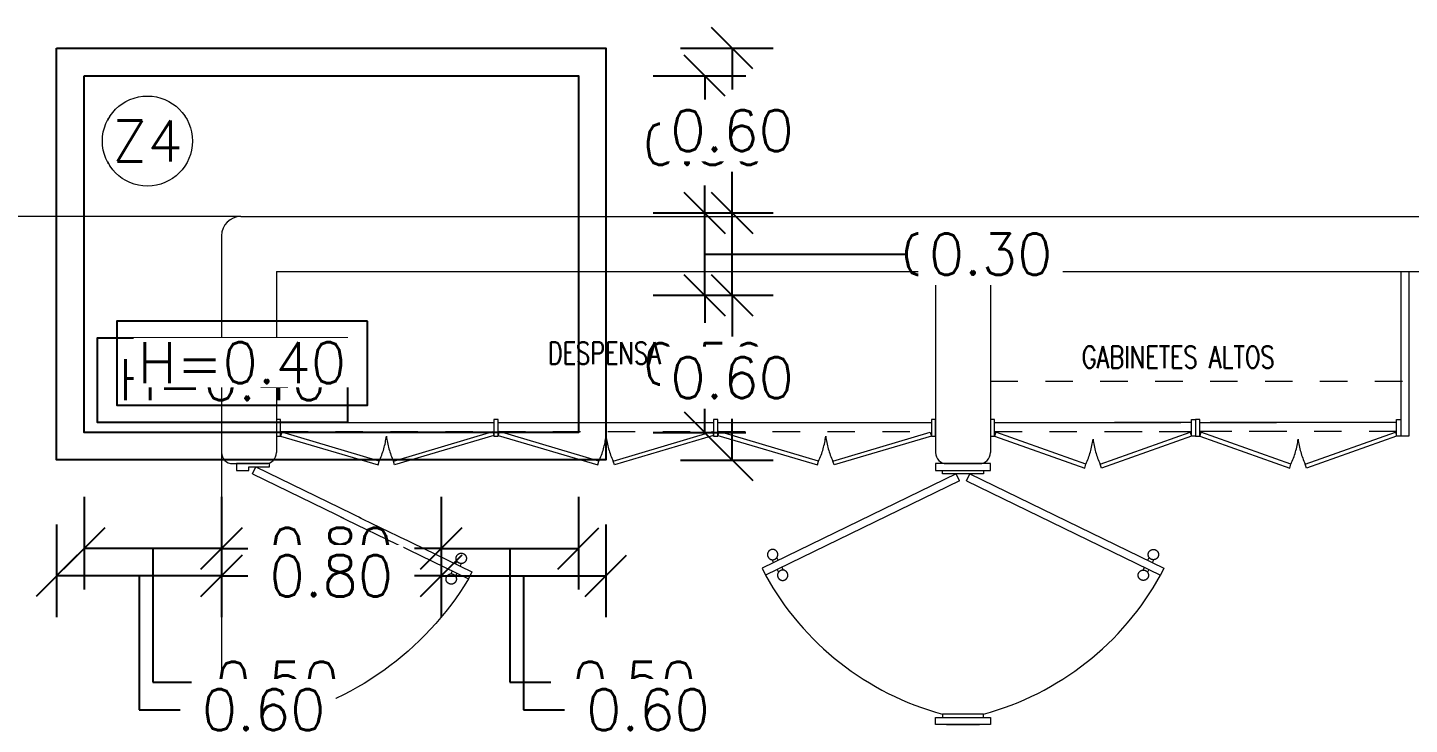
# Model space of a CAD drawing. Header units: metres. Extents: x -25 to 234, y -27 to 52.
# Drawn here: x 103.26 to 108.29, y 33.18 to 35.72 of the extents above; entities that cross this region are included whole.
import ezdxf

# ---------------------------------------------------------------- set-up
doc = ezdxf.new("R2010")
doc.units = ezdxf.units.M
doc.header["$LTSCALE"] = 0.1
doc.header["$MEASUREMENT"] = 0
doc.header["$PDMODE"] = 66
doc.linetypes.add('CONTINUA', pattern=[0])
doc.linetypes.add('DASHED', pattern=[0.75, 0.5, -0.25])
for name, color, linetype, lineweight in [('0-S-GRID-IDEN', 1, 'Continuous', 9), ('A-DOOR', 251, 'Continuous', 5), ('A-WALL', 7, 'Continuous', 5), ('baños', 251, 'Continuous', 0), ('MOB FIJOS', 251, 'Continuous', 0), ('piso', 253, 'Continuous', 0), ('PROYECCION', 9, 'DASHED', 0)]:
    doc.layers.add(name, color=color, linetype=linetype, lineweight=lineweight)
for name, color, linetype in [('001-DIMTEXTO', 4, 'Continuous'), ('DIMENSIONES', 7, 'Continuous'), ('DIMTEXTO', 4, 'Continuous'), ('TEXTOS', 4, 'Continuous'), ('ZAPATAS', 6, 'Continuous')]:
    doc.layers.add(name, color=color, linetype=linetype)
doc.styles.add('Arch-Dim', font='romans.shx', dxfattribs={"width": 0.75})
doc.styles.add('SMPLEX', font='simplex.shx')
doc.dimstyles.new('DIM-75', dxfattribs={"dimscale": 0.75, "dimtxt": 0.2, "dimasz": 0.2, "dimexe": 0.2, "dimexo": 0.2, "dimgap": 0.1, "dimtad": 0, "dimtih": 1, "dimtoh": 1, "dimzin": 0, "dimdsep": 46, "dimtxsty": 'SMPLEX', "dimblk1": 'OBLIQUE', "dimblk2": 'OBLIQUE', "dimsah": 1, "dimcen": 0.2, "dimclrd": 4, "dimclre": 4, "dimclrt": 4, "dimadec": 0, "dimazin": 0, "dimtfac": 1, "dimtmove": 1, "dimatfit": 3, "dimldrblk": 'OPEN30', "dimfxl": 0.25, "dimfxlon": 1, "dimtfill": 1, "dimtolj": 1, "dimtzin": 0, "dimarcsym": 0})

# ---------------------------------------------------------------- blocks, each defined once
blk = doc.blocks.new('_Oblique')
at = {"color": 0, "linetype": 'ByBlock', "lineweight": -2}
blk.add_line((-0.5, -0.5), (0.5, 0.5), dxfattribs=at)
blk = doc.blocks.new('*D872')
at = {"layer": 'Defpoints', "color": 0, "linetype": 'CONTINUA', "transparency": 16777216}
for p in [(103.9674, 34.7451), (104.7674, 34.7451), (104.7674, 33.8229)]:
    blk.add_point(p, dxfattribs=at)
at = {"layer": 'DIMENSIONES', "color": 4, "linetype": 'CONTINUA', "lineweight": -2, "transparency": 16777216}
for p, q in [((103.9674, 34.0104), (103.9674, 33.6729)), ((104.7674, 34.0104), (104.7674, 33.6729)), ((103.9674, 33.8229), (104.0638, 33.8229)), ((104.7674, 33.8229), (104.671, 33.8229))]:
    blk.add_line(p, q, dxfattribs=at)
at = {"layer": 'DIMENSIONES', "color": 4, "linetype": 'CONTINUA', "lineweight": -2, "transparency": 16777216, "xscale": 0.15, "yscale": 0.15, "zscale": 0.15, "rotation": 180}
blk.add_blockref('_Oblique', (103.9674, 33.8229), dxfattribs=at)
at = {"layer": 'DIMENSIONES', "color": 4, "linetype": 'CONTINUA', "lineweight": -2, "transparency": 16777216, "xscale": 0.15, "yscale": 0.15, "zscale": 0.15}
blk.add_blockref('_Oblique', (104.7674, 33.8229), dxfattribs=at)
at = {"layer": 'DIMENSIONES', "color": 4, "linetype": 'CONTINUA', "transparency": 16777216, "insert": (104.3674, 33.8229), "char_height": 0.15, "attachment_point": 5, "style": 'SMPLEX', "bg_fill": 3, "box_fill_scale": 1.25, "bg_fill_color": 256, "bg_fill_true_color": 13158600, "bg_fill_transparency": 0}
blk.add_mtext('\\A1;0.80', dxfattribs=at)
blk = doc.blocks.new('_Open30')
at = {"layer": 'DIMTEXTO', "color": 0, "lineweight": -2}
for p, q in [((-1, 0.268), (0, 0)), ((0, 0), (-1, -0.268)), ((0, 0), (-1, 0))]:
    blk.add_line(p, q, dxfattribs=at)
blk = doc.blocks.new('*D873')
at = {"layer": 'Defpoints', "color": 0, "linetype": 'CONTINUA', "transparency": 16777216}
for p in [(104.7674, 35.0451), (105.7273, 35.0451), (105.2688, 34.7451)]:
    blk.add_point(p, dxfattribs=at)
at = {"layer": 'DIMENSIONES', "color": 4, "linetype": 'CONTINUA', "lineweight": -2, "transparency": 16777216}
for p, q in [((105.5398, 35.0451), (105.8773, 35.0451)), ((105.7273, 34.7451), (105.7273, 35.0451)), ((105.7273, 34.8951), (106.2148, 34.8951)), ((106.2148, 34.8951), (106.3648, 34.8951)), ((105.5398, 34.7451), (105.8773, 34.7451))]:
    blk.add_line(p, q, dxfattribs=at)
at = {"layer": 'DIMENSIONES', "color": 4, "linetype": 'CONTINUA', "lineweight": -2, "transparency": 16777216, "xscale": 0.15, "yscale": 0.15, "zscale": 0.15}
for p, rotation in [((105.7273, 35.0451), 90), ((105.7273, 34.7451), 270)]:
    blk.add_blockref('_Oblique', p, dxfattribs=dict(at, rotation=rotation))
at = {"layer": 'DIMENSIONES', "color": 4, "linetype": 'CONTINUA', "transparency": 16777216, "insert": (106.6684, 34.8951), "char_height": 0.15, "attachment_point": 5, "style": 'SMPLEX', "bg_fill": 3, "box_fill_scale": 1.25, "bg_fill_color": 256, "bg_fill_true_color": 13158600, "bg_fill_transparency": 0}
blk.add_mtext('\\A1;0.30', dxfattribs=at)
blk = doc.blocks.new('*D877')
at = {"layer": 'Defpoints', "color": 0, "linetype": 'CONTINUA', "transparency": 16777216}
for p in [(103.4674, 33.8894), (105.2674, 33.8894), (105.2674, 32.9477)]:
    blk.add_point(p, dxfattribs=at)
at = {"layer": 'DIMENSIONES', "color": 4, "linetype": 'CONTINUA', "lineweight": -2, "transparency": 16777216}
for p, q in [((103.4674, 33.1352), (103.4674, 32.7977)), ((105.2674, 33.1352), (105.2674, 32.7977)), ((103.4674, 32.9477), (104.0781, 32.9477)), ((105.2674, 32.9477), (104.6567, 32.9477))]:
    blk.add_line(p, q, dxfattribs=at)
at = {"layer": 'DIMENSIONES', "color": 4, "linetype": 'CONTINUA', "lineweight": -2, "transparency": 16777216, "xscale": 0.15, "yscale": 0.15, "zscale": 0.15, "rotation": 180}
blk.add_blockref('_Oblique', (103.4674, 32.9477), dxfattribs=at)
at = {"layer": 'DIMENSIONES', "color": 4, "linetype": 'CONTINUA', "lineweight": -2, "transparency": 16777216, "xscale": 0.15, "yscale": 0.15, "zscale": 0.15}
blk.add_blockref('_Oblique', (105.2674, 32.9477), dxfattribs=at)
at = {"layer": 'DIMENSIONES', "color": 4, "linetype": 'CONTINUA', "transparency": 16777216, "insert": (104.3674, 32.9477), "char_height": 0.15, "attachment_point": 5, "style": 'SMPLEX', "bg_fill": 3, "box_fill_scale": 1.25, "bg_fill_color": 256, "bg_fill_true_color": 13158600, "bg_fill_transparency": 0}
blk.add_mtext('\\A1;1.80', dxfattribs=at)
blk = doc.blocks.new('*D911')
at = {"layer": 'Defpoints', "color": 0, "linetype": 'CONTINUA', "transparency": 16777216}
for p in [(102.9764, 35.5451), (103.4674, 35.5451), (103.4674, 34.2451)]:
    blk.add_point(p, dxfattribs=at)
at = {"layer": 'DIMENSIONES', "color": 4, "linetype": 'CONTINUA', "lineweight": -2, "transparency": 16777216}
for p, q in [((103.1639, 35.5451), (102.8264, 35.5451)), ((102.9764, 35.5451), (102.9764, 35.0451)), ((102.9764, 34.2451), (102.9764, 34.7451)), ((103.1639, 34.2451), (102.8264, 34.2451))]:
    blk.add_line(p, q, dxfattribs=at)
at = {"layer": 'DIMENSIONES', "color": 4, "linetype": 'CONTINUA', "lineweight": -2, "transparency": 16777216, "xscale": 0.15, "yscale": 0.15, "zscale": 0.15}
for p, rotation in [((102.9764, 35.5451), 90), ((102.9764, 34.2451), 270)]:
    blk.add_blockref('_Oblique', p, dxfattribs=dict(at, rotation=rotation))
at = {"layer": 'DIMENSIONES', "color": 4, "linetype": 'CONTINUA', "transparency": 16777216, "insert": (102.9764, 34.8951), "char_height": 0.15, "attachment_point": 5, "style": 'SMPLEX', "bg_fill": 3, "box_fill_scale": 1.25, "bg_fill_color": 256, "bg_fill_true_color": 13158600, "bg_fill_transparency": 0}
blk.add_mtext('\\A1;1.30', dxfattribs=at)
blk = doc.blocks.new('*D878')
at = {"layer": 'Defpoints', "color": 0, "linetype": 'CONTINUA', "transparency": 16777216}
for p in [(105.2688, 34.7451), (105.2688, 34.2451), (105.7273, 34.2451)]:
    blk.add_point(p, dxfattribs=at)
at = {"layer": 'DIMENSIONES', "color": 4, "linetype": 'CONTINUA', "lineweight": -2, "transparency": 16777216}
for p, q in [((105.5398, 34.7451), (105.8773, 34.7451)), ((105.7273, 34.7451), (105.7273, 34.6451)), ((105.7273, 34.2451), (105.7273, 34.3451)), ((105.5398, 34.2451), (105.8773, 34.2451))]:
    blk.add_line(p, q, dxfattribs=at)
at = {"layer": 'DIMENSIONES', "color": 4, "linetype": 'CONTINUA', "lineweight": -2, "transparency": 16777216, "xscale": 0.15, "yscale": 0.15, "zscale": 0.15}
for p, rotation in [((105.7273, 34.7451), 90), ((105.7273, 34.2451), 270)]:
    blk.add_blockref('_Oblique', p, dxfattribs=dict(at, rotation=rotation))
at = {"layer": 'DIMENSIONES', "color": 4, "linetype": 'CONTINUA', "transparency": 16777216, "insert": (105.7273, 34.4951), "char_height": 0.15, "attachment_point": 5, "style": 'SMPLEX', "bg_fill": 3, "box_fill_scale": 1.25, "bg_fill_color": 256, "bg_fill_true_color": 13158600, "bg_fill_transparency": 0}
blk.add_mtext('\\A1;0.50', dxfattribs=at)
blk = doc.blocks.new('*D912')
at = {"layer": 'Defpoints', "color": 0, "linetype": 'CONTINUA', "transparency": 16777216}
for p in [(104.7674, 35.5451), (105.7273, 35.5451), (104.7674, 35.0451)]:
    blk.add_point(p, dxfattribs=at)
at = {"layer": 'DIMENSIONES', "color": 4, "linetype": 'CONTINUA', "lineweight": -2, "transparency": 16777216}
for p, q in [((105.5398, 35.5451), (105.8773, 35.5451)), ((105.7273, 35.5451), (105.7273, 35.4451)), ((105.7273, 35.0451), (105.7273, 35.1451)), ((105.5398, 35.0451), (105.8773, 35.0451))]:
    blk.add_line(p, q, dxfattribs=at)
at = {"layer": 'DIMENSIONES', "color": 4, "linetype": 'CONTINUA', "lineweight": -2, "transparency": 16777216, "xscale": 0.15, "yscale": 0.15, "zscale": 0.15}
for p, rotation in [((105.7273, 35.5451), 90), ((105.7273, 35.0451), 270)]:
    blk.add_blockref('_Oblique', p, dxfattribs=dict(at, rotation=rotation))
at = {"layer": 'DIMENSIONES', "color": 4, "linetype": 'CONTINUA', "transparency": 16777216, "insert": (105.7273, 35.2951), "char_height": 0.15, "attachment_point": 5, "style": 'SMPLEX', "bg_fill": 3, "box_fill_scale": 1.25, "bg_fill_color": 256, "bg_fill_true_color": 13158600, "bg_fill_transparency": 0}
blk.add_mtext('\\A1;0.50', dxfattribs=at)
blk = doc.blocks.new('*D913')
at = {"layer": 'Defpoints', "color": 0, "linetype": 'CONTINUA', "transparency": 16777216}
for p in [(104.7674, 34.7451), (105.2674, 34.7451), (105.2674, 33.8229)]:
    blk.add_point(p, dxfattribs=at)
at = {"layer": 'DIMENSIONES', "color": 4, "linetype": 'CONTINUA', "lineweight": -2, "transparency": 16777216}
for p, q in [((104.7674, 34.0104), (104.7674, 33.6729)), ((105.2674, 34.0104), (105.2674, 33.6729)), ((104.7674, 33.8229), (105.2674, 33.8229)), ((105.0174, 33.8229), (105.0174, 33.3354)), ((105.0174, 33.3354), (105.1674, 33.3354))]:
    blk.add_line(p, q, dxfattribs=at)
at = {"layer": 'DIMENSIONES', "color": 4, "linetype": 'CONTINUA', "lineweight": -2, "transparency": 16777216, "xscale": 0.15, "yscale": 0.15, "zscale": 0.15, "rotation": 180}
blk.add_blockref('_Oblique', (104.7674, 33.8229), dxfattribs=at)
at = {"layer": 'DIMENSIONES', "color": 4, "linetype": 'CONTINUA', "lineweight": -2, "transparency": 16777216, "xscale": 0.15, "yscale": 0.15, "zscale": 0.15}
blk.add_blockref('_Oblique', (105.2674, 33.8229), dxfattribs=at)
at = {"layer": 'DIMENSIONES', "color": 4, "linetype": 'CONTINUA', "transparency": 16777216, "insert": (105.471, 33.3354), "char_height": 0.15, "attachment_point": 5, "style": 'SMPLEX', "bg_fill": 3, "box_fill_scale": 1.25, "bg_fill_color": 256, "bg_fill_true_color": 13158600, "bg_fill_transparency": 0}
blk.add_mtext('\\A1;0.50', dxfattribs=at)
blk = doc.blocks.new('*D879')
at = {"layer": 'Defpoints', "color": 0, "linetype": 'CONTINUA', "transparency": 16777216}
for p in [(103.4674, 34.7451), (103.9674, 34.7451), (103.4674, 33.8229)]:
    blk.add_point(p, dxfattribs=at)
at = {"layer": 'DIMENSIONES', "color": 4, "linetype": 'CONTINUA', "lineweight": -2, "transparency": 16777216}
for p, q in [((103.4674, 34.0104), (103.4674, 33.6729)), ((103.9674, 34.0104), (103.9674, 33.6729)), ((103.9674, 33.8229), (103.4674, 33.8229)), ((103.7174, 33.8229), (103.7174, 33.3354)), ((103.7174, 33.3354), (103.8674, 33.3354))]:
    blk.add_line(p, q, dxfattribs=at)
at = {"layer": 'DIMENSIONES', "color": 4, "linetype": 'CONTINUA', "lineweight": -2, "transparency": 16777216, "xscale": 0.15, "yscale": 0.15, "zscale": 0.15, "rotation": 180}
blk.add_blockref('_Oblique', (103.4674, 33.8229), dxfattribs=at)
at = {"layer": 'DIMENSIONES', "color": 4, "linetype": 'CONTINUA', "lineweight": -2, "transparency": 16777216, "xscale": 0.15, "yscale": 0.15, "zscale": 0.15}
blk.add_blockref('_Oblique', (103.9674, 33.8229), dxfattribs=at)
at = {"layer": 'DIMENSIONES', "color": 4, "linetype": 'CONTINUA', "transparency": 16777216, "insert": (104.171, 33.3354), "char_height": 0.15, "attachment_point": 5, "style": 'SMPLEX', "bg_fill": 3, "box_fill_scale": 1.25, "bg_fill_color": 256, "bg_fill_true_color": 13158600, "bg_fill_transparency": 0}
blk.add_mtext('\\A1;0.50', dxfattribs=at)
blk = doc.blocks.new('puerta 1.00')
at = {"layer": 'A-DOOR'}
for p, q in [((-0.15, -0.0125), (-0.9369, -0.3949)), ((-0.1376, -0.038), (-0.9245, -0.4204)), ((-0.1376, -0.038), (-0.15, -0.0125)), ((-0.9369, -0.3949), (-0.9245, -0.4204)), ((-0.8946, -0.3743), (-0.8996, -0.3641)), ((-0.8777, -0.3661), (-0.8826, -0.3559)), ((-0.8822, -0.3998), (-0.8772, -0.4101)), ((-0.8653, -0.3916), (-0.8603, -0.4018))]:
    blk.add_line(p, q, dxfattribs=at)
for points in [[(-0.08, 0), (-0.08, -0.025), (-0.125, -0.025), (-0.125, -0.0125), (-0.2, -0.0125), (-0.2, 0), (-0.08, 0)], [(-0.08, -0.95), (-0.08, -0.925), (-0.125, -0.925), (-0.125, -0.9375), (-0.2, -0.9375), (-0.2, -0.95), (-0.08, -0.95)]]:
    blk.add_lwpolyline(points, dxfattribs=at)
blk.add_arc((0.0366, 0.1602), 1.1229, 211.1336, 257.8343, dxfattribs=at)
for points in [[(-0.8982, -0.3642), (-0.9033, -0.3642), (-0.912, -0.3591), (-0.917, -0.3504), (-0.917, -0.3403), (-0.912, -0.3316), (-0.9033, -0.3265), (-0.8932, -0.3265), (-0.8844, -0.3316), (-0.8794, -0.3403), (-0.8794, -0.3504), (-0.8844, -0.3591), (-0.8932, -0.3642), (-0.8982, -0.3642)], [(-0.8617, -0.4394), (-0.8667, -0.4394), (-0.8754, -0.4344), (-0.8805, -0.4256), (-0.8805, -0.4156), (-0.8754, -0.4068), (-0.8667, -0.4018), (-0.8566, -0.4018), (-0.8479, -0.4068), (-0.8428, -0.4156), (-0.8428, -0.4257), (-0.8479, -0.4344), (-0.8566, -0.4394), (-0.8617, -0.4394)]]:
    blk.add_open_spline(points, degree=2, dxfattribs=at)
blk = doc.blocks.new('A$C0952172f')
at = {"layer": 'A-DOOR'}
for p, q in [((0.569, 1.4639), (0.5435, 1.4515)), ((0.9125, 0.7569), (0.569, 1.4639)), ((0.887, 0.7445), (0.5435, 1.4515)), ((0.564, 1.4092), (0.5538, 1.4042)), ((0.5895, 1.4216), (0.5997, 1.4265)), ((0.5977, 1.4046), (0.608, 1.4096)), ((0.5723, 1.3923), (0.562, 1.3873)), ((0.887, 0.7445), (0.9125, 0.7569)), ((0.887, 0.7193), (0.5435, 0.0124)), ((0.9125, 0.707), (0.569, 0)), ((0.887, 0.7193), (0.9125, 0.707)), ((0.564, 0.0547), (0.5538, 0.0597)), ((0.5723, 0.0716), (0.562, 0.0766)), ((0.5977, 0.0592), (0.608, 0.0543)), ((0.569, 0), (0.5435, 0.0124)), ((0.5895, 0.0423), (0.5997, 0.0374))]:
    blk.add_line(p, q, dxfattribs=at)
for points in [[(0, 0.8319), (0.025, 0.8319), (0.025, 0.6319), (0, 0.6319)], [(0.0375, 0.8069), (0.025, 0.8069), (0.025, 0.6569), (0.0375, 0.6569)], [(0.9125, 0.8069), (0.925, 0.8069), (0.925, 0.6569), (0.9125, 0.6569)], [(0.95, 0.8319), (0.925, 0.8319), (0.925, 0.6319), (0.95, 0.6319)]]:
    blk.add_lwpolyline(points, close=True, dxfattribs=at)
for centre, start, end in [((1.0509, 0.5323), 118.902, 164.8359), ((1.0509, 0.9316), 195.1641, 241.098)]:
    blk.add_arc(centre, 1.05, start, end, dxfattribs=at)
for points in [[(0.5997, 1.4252), (0.5997, 1.4303), (0.6047, 1.439), (0.6135, 1.444), (0.6236, 1.444), (0.6323, 1.439), (0.6373, 1.4302), (0.6373, 1.4202), (0.6323, 1.4114), (0.6236, 1.4064), (0.6135, 1.4064), (0.6047, 1.4114), (0.5997, 1.4202), (0.5997, 1.4252)], [(0.5244, 1.3886), (0.5244, 1.3937), (0.5295, 1.4024), (0.5382, 1.4075), (0.5483, 1.4074), (0.557, 1.4024), (0.5621, 1.3937), (0.5621, 1.3836), (0.557, 1.3748), (0.5483, 1.3698), (0.5382, 1.3698), (0.5295, 1.3749), (0.5244, 1.3836), (0.5244, 1.3886)], [(0.5244, 0.0753), (0.5244, 0.0702), (0.5295, 0.0615), (0.5382, 0.0564), (0.5483, 0.0564), (0.557, 0.0615), (0.5621, 0.0702), (0.5621, 0.0803), (0.557, 0.089), (0.5483, 0.0941), (0.5382, 0.0941), (0.5295, 0.089), (0.5244, 0.0803), (0.5244, 0.0753)], [(0.5997, 0.0387), (0.5997, 0.0336), (0.6047, 0.0249), (0.6135, 0.0199), (0.6236, 0.0199), (0.6323, 0.0249), (0.6373, 0.0337), (0.6373, 0.0437), (0.6323, 0.0525), (0.6236, 0.0575), (0.6135, 0.0575), (0.6047, 0.0525), (0.5997, 0.0437), (0.5997, 0.0387)]]:
    blk.add_open_spline(points, degree=2, dxfattribs=at)
blk = doc.blocks.new('PL BASE 1N NASAS 09')
at = {"layer": 'A-WALL'}
for p, q in [((-106.3611, -49.2497), (-100.0011, -49.2497)), ((-106.4311, -49.3197), (-106.4311, -50.1097)), ((-106.2311, -49.4497), (-106.2311, -50.1097)), ((-106.2311, -49.4497), (-103.8311, -49.4497)), ((-103.8311, -49.4497), (-103.8311, -50.1097)), ((-103.6311, -49.4497), (-103.6311, -50.1097)), ((-103.6311, -49.4497), (-99.231, -49.4497)), ((-106.3911, -50.1497), (-106.2711, -50.1497)), ((-103.7911, -50.1497), (-103.6711, -50.1497)), ((-106.3911, -51.0997), (-106.2711, -51.0997)), ((-103.7911, -51.0997), (-103.6711, -51.0997))]:
    blk.add_line(p, q, dxfattribs=at)
for centre, radius, start, end in [((-106.3611, -49.3197), 0.07, 90, 180), ((-106.3911, -50.1097), 0.04, 180, 270), ((-106.2711, -50.1097), 0.04, 270, 0), ((-103.7911, -50.1097), 0.04, 180, 270), ((-103.6711, -50.1097), 0.04, 270, 0)]:
    blk.add_arc(centre, radius, start, end, dxfattribs=at)
at = {"layer": 'MOB FIJOS'}
for p, q in [((-102.1372, -49.4497), (-102.1372, -50.0497)), ((-102.1072, -49.4497), (-102.1072, -50.0497))]:
    blk.add_line(p, q, dxfattribs=at)
at = {"layer": 'MOB FIJOS', "ltscale": 0.01}
blk.add_line((-102.1072, -50.0497), (-102.1372, -50.0497), dxfattribs=at)
at = {"layer": 'MOB FIJOS'}
for points in [[(-106.2161, -49.9897), (-106.2311, -49.9897), (-106.2311, -50.0497), (-106.2161, -50.0497)], [(-105.4244, -49.9897), (-105.4394, -49.9897), (-105.4394, -50.0497), (-105.4244, -50.0497)], [(-104.6244, -49.9897), (-104.6394, -49.9897), (-104.6394, -50.0497), (-104.6244, -50.0497)], [(-103.8311, -49.9897), (-103.8461, -49.9897), (-103.8461, -50.0497), (-103.8311, -50.0497)], [(-103.6161, -49.9897), (-103.6311, -49.9897), (-103.6311, -50.0497), (-103.6161, -50.0497)], [(-102.8992, -49.9897), (-102.8842, -49.9897), (-102.8842, -50.0497), (-102.8992, -50.0497)], [(-102.8692, -49.9897), (-102.8842, -49.9897), (-102.8842, -50.0497), (-102.8692, -50.0497)], [(-102.1522, -49.9897), (-102.1372, -49.9897), (-102.1372, -50.0497), (-102.1522, -50.0497)], [(-106.2118, -50.0353), (-106.2161, -50.0497), (-105.8614, -50.1549), (-105.8571, -50.1406)], [(-105.4437, -50.0335), (-105.4395, -50.0479), (-105.8008, -50.1549), (-105.8051, -50.1406)], [(-105.4201, -50.0329), (-105.4243, -50.0473), (-105.0614, -50.1549), (-105.0571, -50.1406)], [(-104.6437, -50.0334), (-104.6394, -50.0478), (-105.0008, -50.1549), (-105.0051, -50.1406)], [(-104.6199, -50.0329), (-104.6242, -50.0473), (-104.2614, -50.1549), (-104.2571, -50.1406)], [(-103.8503, -50.0353), (-103.8461, -50.0497), (-104.2008, -50.1549), (-104.2051, -50.1406)], [(-103.6117, -50.0353), (-103.616, -50.0497), (-103.2879, -50.1661), (-103.2837, -50.1517)], [(-102.9035, -50.0353), (-102.8993, -50.0497), (-103.2273, -50.1661), (-103.2316, -50.1517)], [(-102.8648, -50.0353), (-102.8691, -50.0497), (-102.541, -50.1661), (-102.5367, -50.1517)], [(-102.1566, -50.0353), (-102.1523, -50.0497), (-102.4804, -50.1661), (-102.4847, -50.1517)]]:
    blk.add_lwpolyline(points, close=True, dxfattribs=at)
at = {"layer": 'piso'}
for p, q in [((-106.3611, -49.2497), (-111.8711, -49.2497)), ((-106.2161, -49.9997), (-105.4394, -49.9997)), ((-105.4244, -49.9997), (-104.6394, -49.9997)), ((-104.6244, -49.9997), (-103.8461, -49.9997)), ((-103.6161, -49.9997), (-102.9372, -49.9997)), ((-102.8992, -49.9997), (-103.1789, -49.9997)), ((-102.8692, -49.9997), (-102.5894, -49.9997)), ((-102.1522, -49.9997), (-102.8311, -49.9997)), ((-106.4311, -50.1097), (-106.4311, -51.1397))]:
    blk.add_line(p, q, dxfattribs=at)
at = {"layer": 'PROYECCION', "color": 252, "linetype": 'DASHED', "ltscale": 0.1}
for p, q in [((-103.6311, -49.8497), (-99.2323, -49.8497)), ((-106.2161, -50.0331), (-105.4394, -50.0331)), ((-105.4244, -50.0331), (-104.6394, -50.0331)), ((-104.6244, -50.0331), (-103.8461, -50.0331)), ((-103.6161, -50.0331), (-102.8864, -50.0331)), ((-103.1789, -50.0331), (-102.8992, -50.0331)), ((-102.1522, -50.0331), (-102.8819, -50.0331)), ((-102.5894, -50.0331), (-102.8692, -50.0331))]:
    blk.add_line(p, q, dxfattribs=at)
for centre, start, end in [((-106.1217, -50.0156), 334.7316, 353.3114), ((-105.5404, -50.0156), 186.6886, 205.2684), ((-105.3217, -50.0156), 334.7316, 353.3114), ((-104.7404, -50.0156), 186.6886, 205.2684), ((-104.5217, -50.0156), 334.7316, 353.3114), ((-103.9404, -50.0156), 186.6886, 205.2684), ((-103.5483, -50.0267), 334.7316, 353.3114), ((-102.9669, -50.0267), 186.6886, 205.2684), ((-102.8014, -50.0267), 334.7316, 353.3114), ((-102.22, -50.0267), 186.6886, 205.2684)]:
    blk.add_arc(centre, 0.2927, start, end, dxfattribs=at)
at = {"color": 1, "rotation": 90}
blk.add_blockref('A$C0952172f', (-102.9991, -51.0997), dxfattribs=at)
at = {"layer": 'A-DOOR', "xscale": -1}
blk.add_blockref('puerta 1.00', (-106.4565, -50.1497), dxfattribs=at)
at = {"layer": 'TEXTOS', "insert": (-105.2428, -49.7874), "char_height": 0.08, "attachment_point": 7, "style": 'Arch-Dim'}
blk.add_mtext_dynamic_manual_height_columns('DESPENSA', width=1.167714, gutter_width=1, heights=[0], dxfattribs=at)
at = {"layer": 'TEXTOS', "insert": (-103.2984, -49.7217), "char_height": 0.08, "width": 26.65337, "attachment_point": 1, "style": 'Arch-Dim'}
blk.add_mtext('\\pt0.47299,2.32;GABINETES ALTOS', dxfattribs=at)
blk = doc.blocks.new('*D1091')
at = {"layer": 'Defpoints', "color": 0, "linetype": 'CONTINUA', "transparency": 16777216}
for p in [(108.9491, -16.295), (109.7491, -16.295), (109.7491, -17.3171)]:
    blk.add_point(p, dxfattribs=at)
at = {"layer": 'DIMENSIONES', "color": 4, "linetype": 'CONTINUA', "lineweight": -2, "transparency": 16777216}
for p, q in [((108.9491, -17.1296), (108.9491, -17.4671)), ((109.7491, -17.1296), (109.7491, -17.4671)), ((108.9491, -17.3171), (109.0455, -17.3171)), ((109.7491, -17.3171), (109.6527, -17.3171))]:
    blk.add_line(p, q, dxfattribs=at)
at = {"layer": 'DIMENSIONES', "color": 4, "linetype": 'CONTINUA', "lineweight": -2, "transparency": 16777216, "xscale": 0.15, "yscale": 0.15, "zscale": 0.15, "rotation": 180}
blk.add_blockref('_Oblique', (108.9491, -17.3171), dxfattribs=at)
at = {"layer": 'DIMENSIONES', "color": 4, "linetype": 'CONTINUA', "lineweight": -2, "transparency": 16777216, "xscale": 0.15, "yscale": 0.15, "zscale": 0.15}
blk.add_blockref('_Oblique', (109.7491, -17.3171), dxfattribs=at)
at = {"layer": 'DIMENSIONES', "color": 4, "linetype": 'CONTINUA', "transparency": 16777216, "insert": (109.3491, -17.3171), "char_height": 0.15, "attachment_point": 5, "style": 'SMPLEX', "bg_fill": 3, "box_fill_scale": 1.25, "bg_fill_color": 256, "bg_fill_true_color": 13158600, "bg_fill_transparency": 0}
blk.add_mtext('\\A1;0.80', dxfattribs=at)
blk = doc.blocks.new('*D1092')
at = {"layer": 'Defpoints', "color": 0, "linetype": 'CONTINUA', "transparency": 16777216}
for p in [(109.7491, -15.995), (110.809, -15.995), (110.3505, -16.295)]:
    blk.add_point(p, dxfattribs=at)
at = {"layer": 'DIMENSIONES', "color": 4, "linetype": 'CONTINUA', "lineweight": -2, "transparency": 16777216}
for p, q in [((110.6215, -15.995), (110.959, -15.995)), ((110.809, -16.295), (110.809, -15.995)), ((110.809, -16.145), (111.2965, -16.145)), ((111.2965, -16.145), (111.4465, -16.145)), ((110.6215, -16.295), (110.959, -16.295))]:
    blk.add_line(p, q, dxfattribs=at)
at = {"layer": 'DIMENSIONES', "color": 4, "linetype": 'CONTINUA', "lineweight": -2, "transparency": 16777216, "xscale": 0.15, "yscale": 0.15, "zscale": 0.15}
for p, rotation in [((110.809, -15.995), 90), ((110.809, -16.295), 270)]:
    blk.add_blockref('_Oblique', p, dxfattribs=dict(at, rotation=rotation))
at = {"layer": 'DIMENSIONES', "color": 4, "linetype": 'CONTINUA', "transparency": 16777216, "insert": (111.7501, -16.145), "char_height": 0.15, "attachment_point": 5, "style": 'SMPLEX', "bg_fill": 3, "box_fill_scale": 1.25, "bg_fill_color": 256, "bg_fill_true_color": 13158600, "bg_fill_transparency": 0}
blk.add_mtext('\\A1;0.30', dxfattribs=at)
blk = doc.blocks.new('*D1093')
at = {"layer": 'Defpoints', "color": 0, "linetype": 'CONTINUA', "transparency": 16777216}
for p in [(108.3491, -17.2507), (110.3491, -17.2507), (110.3491, -18.1923)]:
    blk.add_point(p, dxfattribs=at)
at = {"layer": 'DIMENSIONES', "color": 4, "linetype": 'CONTINUA', "lineweight": -2, "transparency": 16777216}
for p, q in [((108.3491, -18.0048), (108.3491, -18.3423)), ((110.3491, -18.0048), (110.3491, -18.3423)), ((108.3491, -18.1923), (109.0455, -18.1923)), ((110.3491, -18.1923), (109.6527, -18.1923))]:
    blk.add_line(p, q, dxfattribs=at)
at = {"layer": 'DIMENSIONES', "color": 4, "linetype": 'CONTINUA', "lineweight": -2, "transparency": 16777216, "xscale": 0.15, "yscale": 0.15, "zscale": 0.15, "rotation": 180}
blk.add_blockref('_Oblique', (108.3491, -18.1923), dxfattribs=at)
at = {"layer": 'DIMENSIONES', "color": 4, "linetype": 'CONTINUA', "lineweight": -2, "transparency": 16777216, "xscale": 0.15, "yscale": 0.15, "zscale": 0.15}
blk.add_blockref('_Oblique', (110.3491, -18.1923), dxfattribs=at)
at = {"layer": 'DIMENSIONES', "color": 4, "linetype": 'CONTINUA', "transparency": 16777216, "insert": (109.3491, -18.1923), "char_height": 0.15, "attachment_point": 5, "style": 'SMPLEX', "bg_fill": 3, "box_fill_scale": 1.25, "bg_fill_color": 256, "bg_fill_true_color": 13158600, "bg_fill_transparency": 0}
blk.add_mtext('\\A1;2.00', dxfattribs=at)
blk = doc.blocks.new('*D1096')
at = {"layer": 'Defpoints', "color": 0, "linetype": 'CONTINUA', "transparency": 16777216}
for p in [(107.8581, -15.395), (108.3491, -15.395), (108.3491, -16.895)]:
    blk.add_point(p, dxfattribs=at)
at = {"layer": 'DIMENSIONES', "color": 4, "linetype": 'CONTINUA', "lineweight": -2, "transparency": 16777216}
for p, q in [((108.0456, -15.395), (107.7081, -15.395)), ((107.8581, -15.395), (107.8581, -15.995)), ((107.8581, -16.895), (107.8581, -16.295)), ((108.0456, -16.895), (107.7081, -16.895))]:
    blk.add_line(p, q, dxfattribs=at)
at = {"layer": 'DIMENSIONES', "color": 4, "linetype": 'CONTINUA', "lineweight": -2, "transparency": 16777216, "xscale": 0.15, "yscale": 0.15, "zscale": 0.15}
for p, rotation in [((107.8581, -15.395), 90), ((107.8581, -16.895), 270)]:
    blk.add_blockref('_Oblique', p, dxfattribs=dict(at, rotation=rotation))
at = {"layer": 'DIMENSIONES', "color": 4, "linetype": 'CONTINUA', "transparency": 16777216, "insert": (107.8581, -16.145), "char_height": 0.15, "attachment_point": 5, "style": 'SMPLEX', "bg_fill": 3, "box_fill_scale": 1.25, "bg_fill_color": 256, "bg_fill_true_color": 13158600, "bg_fill_transparency": 0}
blk.add_mtext('\\A1;1.50', dxfattribs=at)
blk = doc.blocks.new('*D1094')
at = {"layer": 'Defpoints', "color": 0, "linetype": 'CONTINUA', "transparency": 16777216}
for p in [(110.3505, -16.295), (110.3505, -16.895), (110.809, -16.895)]:
    blk.add_point(p, dxfattribs=at)
at = {"layer": 'DIMENSIONES', "color": 4, "linetype": 'CONTINUA', "lineweight": -2, "transparency": 16777216}
for p, q in [((110.6215, -16.295), (110.959, -16.295)), ((110.809, -16.295), (110.809, -16.445)), ((110.809, -16.895), (110.809, -16.745)), ((110.6215, -16.895), (110.959, -16.895))]:
    blk.add_line(p, q, dxfattribs=at)
at = {"layer": 'DIMENSIONES', "color": 4, "linetype": 'CONTINUA', "lineweight": -2, "transparency": 16777216, "xscale": 0.15, "yscale": 0.15, "zscale": 0.15}
for p, rotation in [((110.809, -16.295), 90), ((110.809, -16.895), 270)]:
    blk.add_blockref('_Oblique', p, dxfattribs=dict(at, rotation=rotation))
at = {"layer": 'DIMENSIONES', "color": 4, "linetype": 'CONTINUA', "transparency": 16777216, "insert": (110.809, -16.595), "char_height": 0.15, "attachment_point": 5, "style": 'SMPLEX', "bg_fill": 3, "box_fill_scale": 1.25, "bg_fill_color": 256, "bg_fill_true_color": 13158600, "bg_fill_transparency": 0}
blk.add_mtext('\\A1;0.60', dxfattribs=at)
blk = doc.blocks.new('*D1097')
at = {"layer": 'Defpoints', "color": 0, "linetype": 'CONTINUA', "transparency": 16777216}
for p in [(109.7935, -15.395), (110.809, -15.395), (109.7491, -15.995)]:
    blk.add_point(p, dxfattribs=at)
at = {"layer": 'DIMENSIONES', "color": 4, "linetype": 'CONTINUA', "lineweight": -2, "transparency": 16777216}
for p, q in [((110.6215, -15.395), (110.959, -15.395)), ((110.809, -15.395), (110.809, -15.545)), ((110.809, -15.995), (110.809, -15.845)), ((110.6215, -15.995), (110.959, -15.995))]:
    blk.add_line(p, q, dxfattribs=at)
at = {"layer": 'DIMENSIONES', "color": 4, "linetype": 'CONTINUA', "lineweight": -2, "transparency": 16777216, "xscale": 0.15, "yscale": 0.15, "zscale": 0.15}
for p, rotation in [((110.809, -15.395), 90), ((110.809, -15.995), 270)]:
    blk.add_blockref('_Oblique', p, dxfattribs=dict(at, rotation=rotation))
at = {"layer": 'DIMENSIONES', "color": 4, "linetype": 'CONTINUA', "transparency": 16777216, "insert": (110.809, -15.695), "char_height": 0.15, "attachment_point": 5, "style": 'SMPLEX', "bg_fill": 3, "box_fill_scale": 1.25, "bg_fill_color": 256, "bg_fill_true_color": 13158600, "bg_fill_transparency": 0}
blk.add_mtext('\\A1;0.60', dxfattribs=at)
blk = doc.blocks.new('*D1098')
at = {"layer": 'Defpoints', "color": 0, "linetype": 'CONTINUA', "transparency": 16777216}
for p in [(109.7491, -16.295), (110.3491, -16.318), (110.3491, -17.3171)]:
    blk.add_point(p, dxfattribs=at)
at = {"layer": 'DIMENSIONES', "color": 4, "linetype": 'CONTINUA', "lineweight": -2, "transparency": 16777216}
for p, q in [((109.7491, -17.1296), (109.7491, -17.4671)), ((110.3491, -17.1296), (110.3491, -17.4671)), ((109.7491, -17.3171), (110.3491, -17.3171)), ((110.0491, -17.3171), (110.0491, -17.8046)), ((110.0491, -17.8046), (110.1991, -17.8046))]:
    blk.add_line(p, q, dxfattribs=at)
at = {"layer": 'DIMENSIONES', "color": 4, "linetype": 'CONTINUA', "lineweight": -2, "transparency": 16777216, "xscale": 0.15, "yscale": 0.15, "zscale": 0.15, "rotation": 180}
blk.add_blockref('_Oblique', (109.7491, -17.3171), dxfattribs=at)
at = {"layer": 'DIMENSIONES', "color": 4, "linetype": 'CONTINUA', "lineweight": -2, "transparency": 16777216, "xscale": 0.15, "yscale": 0.15, "zscale": 0.15}
blk.add_blockref('_Oblique', (110.3491, -17.3171), dxfattribs=at)
at = {"layer": 'DIMENSIONES', "color": 4, "linetype": 'CONTINUA', "transparency": 16777216, "insert": (110.5027, -17.8046), "char_height": 0.15, "attachment_point": 5, "style": 'SMPLEX', "bg_fill": 3, "box_fill_scale": 1.25, "bg_fill_color": 256, "bg_fill_true_color": 13158600, "bg_fill_transparency": 0}
blk.add_mtext('\\A1;0.60', dxfattribs=at)
blk = doc.blocks.new('*D1095')
at = {"layer": 'Defpoints', "color": 0, "linetype": 'CONTINUA', "transparency": 16777216}
for p in [(108.3491, -16.295), (108.9491, -16.295), (108.3491, -17.3171)]:
    blk.add_point(p, dxfattribs=at)
at = {"layer": 'DIMENSIONES', "color": 4, "linetype": 'CONTINUA', "lineweight": -2, "transparency": 16777216}
for p, q in [((108.3491, -17.1296), (108.3491, -17.4671)), ((108.9491, -17.1296), (108.9491, -17.4671)), ((108.9491, -17.3171), (108.3491, -17.3171)), ((108.6491, -17.3171), (108.6491, -17.8046)), ((108.6491, -17.8046), (108.7991, -17.8046))]:
    blk.add_line(p, q, dxfattribs=at)
at = {"layer": 'DIMENSIONES', "color": 4, "linetype": 'CONTINUA', "lineweight": -2, "transparency": 16777216, "xscale": 0.15, "yscale": 0.15, "zscale": 0.15, "rotation": 180}
blk.add_blockref('_Oblique', (108.3491, -17.3171), dxfattribs=at)
at = {"layer": 'DIMENSIONES', "color": 4, "linetype": 'CONTINUA', "lineweight": -2, "transparency": 16777216, "xscale": 0.15, "yscale": 0.15, "zscale": 0.15}
blk.add_blockref('_Oblique', (108.9491, -17.3171), dxfattribs=at)
at = {"layer": 'DIMENSIONES', "color": 4, "linetype": 'CONTINUA', "transparency": 16777216, "insert": (109.1027, -17.8046), "char_height": 0.15, "attachment_point": 5, "style": 'SMPLEX', "bg_fill": 3, "box_fill_scale": 1.25, "bg_fill_color": 256, "bg_fill_true_color": 13158600, "bg_fill_transparency": 0}
blk.add_mtext('\\A1;0.60', dxfattribs=at)
blk = doc.blocks.new('A$Cac76d8b6')
at = {"layer": 'DIMENSIONES', "linetype": 'CONTINUA'}
dim = blk.add_linear_dim(base=(20.284, 9.6209), p1=(19.484, 10.6431), p2=(20.284, 10.6431), dimstyle='DIM-75', dxfattribs=at)
dim.commit()
dim.dimension.update_dxf_attribs({"geometry": '*D1091', "text_midpoint": (19.884, 9.6209), "insert": (-89.4651, 26.938)})
dim = blk.add_linear_dim(base=(21.3439, 10.9431), p1=(20.8854, 10.6431), p2=(20.284, 10.9431), angle=90, dimstyle='DIM-75', dxfattribs=at)
dim.commit()
dim.dimension.update_dxf_attribs({"geometry": '*D1092', "text_midpoint": (22.0564, 10.7931), "insert": (-89.4651, 26.938)})
dim = blk.add_linear_dim(base=(20.884, 8.7457), p1=(18.884, 9.6874), p2=(20.884, 9.6874), dimstyle='DIM-75', dxfattribs=at)
dim.commit()
dim.dimension.update_dxf_attribs({"geometry": '*D1093', "text_midpoint": (19.884, 8.7457), "insert": (-89.4651, 26.938)})
at = {"layer": 'ZAPATAS', "lineweight": 25}
blk.add_lwpolyline([(18.884, 11.5431), (20.884, 11.5431), (20.884, 10.0431), (18.884, 10.0431)], close=True, dxfattribs=at)
at = {"layer": 'DIMTEXTO', "color": 4, "insert": (19.2146, 11.2049), "char_height": 0.15, "attachment_point": 5, "rotation": 0, "style": 'SMPLEX', "bg_fill": 3, "box_fill_scale": 1.1, "bg_fill_color": 256, "bg_fill_true_color": 13158600, "bg_fill_transparency": 0}
blk.add_mtext('\\A1;Z4', dxfattribs=at)
at = {"layer": 'DIMENSIONES', "linetype": 'CONTINUA'}
for base, p1, p2, picture, middle in [((18.393, 11.5431), (18.884, 10.0431), (18.884, 11.5431), '*D1096', (18.393, 10.7931)), ((21.3439, 11.5431), (20.284, 10.9431), (20.3284, 11.5431), '*D1097', (21.3439, 11.2431)), ((21.3439, 10.0431), (20.8854, 10.6431), (20.8854, 10.0431), '*D1094', (21.3439, 10.3431))]:
    dim = blk.add_linear_dim(base=base, p1=p1, p2=p2, angle=90, dimstyle='DIM-75', dxfattribs=at)
    dim.commit()
    dim.dimension.update_dxf_attribs({"geometry": picture, "text_midpoint": middle, "insert": (-89.4651, 26.938)})
at = {"layer": '0-S-GRID-IDEN'}
blk.add_circle((19.2146, 11.2049), 0.164, dxfattribs=at)
at = {"layer": 'DIMENSIONES', "linetype": 'CONTINUA'}
for base, p1, p2, picture, middle in [((18.884, 9.6209), (19.484, 10.6431), (18.884, 10.6431), '*D1095', (19.409, 9.1334)), ((20.884, 9.6209), (20.284, 10.6431), (20.884, 10.62), '*D1098', (20.809, 9.1334))]:
    dim = blk.add_linear_dim(base=base, p1=p1, p2=p2, dimstyle='DIM-75', dxfattribs=at)
    dim.commit()
    dim.dimension.update_dxf_attribs({"geometry": picture, "text_midpoint": middle, "insert": (-89.4651, 26.938)})
at = {"layer": 'DIMTEXTO', "color": 4}
blk.add_lwpolyline([(20.0156, 10.5486), (19.1032, 10.5486), (19.1032, 10.243), (20.0156, 10.243)], close=True, dxfattribs=at)
at = {"layer": 'DIMTEXTO', "color": 4, "insert": (19.5588, 10.3976), "char_height": 0.15, "attachment_point": 5, "rotation": 0, "style": 'SMPLEX', "bg_fill": 3, "box_fill_scale": 1.1, "bg_fill_color": 256, "bg_fill_true_color": 13158600, "bg_fill_transparency": 0}
blk.add_mtext('\\A1;H=0.40', dxfattribs=at)

msp = doc.modelspace()

# ---------------------------------------------------------------- dimensions: what is measured, and where the dimension line sits
at = {"layer": 'DIMENSIONES', "linetype": 'CONTINUA'}
dim = msp.add_linear_dim(base=(104.7674, 33.8229), p1=(103.9674, 34.7451), p2=(104.7674, 34.7451), dimstyle='DIM-75', dxfattribs=at)
dim.commit()
dim.dimension.update_dxf_attribs({"geometry": '*D872', "text_midpoint": (104.3674, 33.8229)})

# ---------------------------------------------------------------- next in the draw order: dimensions: what is measured, and where the dimension line sits
dim = msp.add_linear_dim(base=(105.7273, 35.0451), p1=(105.2688, 34.7451), p2=(104.7674, 35.0451), angle=90, dimstyle='DIM-75', dxfattribs=at)
dim.commit()
dim.dimension.update_dxf_attribs({"geometry": '*D873', "text_midpoint": (106.4398, 34.8951)})
dim = msp.add_linear_dim(base=(105.2674, 32.9477), p1=(103.4674, 33.8894), p2=(105.2674, 33.8894), dimstyle='DIM-75', dxfattribs=at)
dim.commit()
dim.dimension.update_dxf_attribs({"geometry": '*D877', "text_midpoint": (104.3674, 32.9477)})

# ---------------------------------------------------------------- next in the draw order: linework, layer by layer
at = {"layer": 'ZAPATAS', "lineweight": 25}
msp.add_lwpolyline([(103.4674, 35.5451), (105.2674, 35.5451), (105.2674, 34.2451), (103.4674, 34.2451)], close=True, dxfattribs=at)

# ---------------------------------------------------------------- next in the draw order: texts
at = {"layer": 'DIMTEXTO', "color": 4, "insert": (103.698, 35.3069), "char_height": 0.15, "attachment_point": 5, "rotation": 0, "style": 'SMPLEX', "bg_fill": 3, "box_fill_scale": 1.1, "bg_fill_color": 256, "bg_fill_true_color": 13158600, "bg_fill_transparency": 0}
msp.add_mtext('\\A1;Z4', dxfattribs=at)

# ---------------------------------------------------------------- next in the draw order: dimensions: what is measured, and where the dimension line sits
at = {"layer": 'DIMENSIONES', "linetype": 'CONTINUA'}
for base, p1, p2, picture, middle in [((102.9764, 35.5451), (103.4674, 34.2451), (103.4674, 35.5451), '*D911', (102.9764, 34.8951)), ((105.7273, 35.5451), (104.7674, 35.0451), (104.7674, 35.5451), '*D912', (105.7273, 35.2951)), ((105.7273, 34.2451), (105.2688, 34.7451), (105.2688, 34.2451), '*D878', (105.7273, 34.4951))]:
    dim = msp.add_linear_dim(base=base, p1=p1, p2=p2, angle=90, dimstyle='DIM-75', dxfattribs=at)
    dim.commit()
    dim.dimension.update_dxf_attribs({"geometry": picture, "text_midpoint": middle})

# ---------------------------------------------------------------- next in the draw order: linework, layer by layer
at = {"layer": '0-S-GRID-IDEN'}
msp.add_circle((103.698, 35.3069), 0.164, dxfattribs=at)

# ---------------------------------------------------------------- next in the draw order: dimensions: what is measured, and where the dimension line sits
at = {"layer": 'DIMENSIONES', "linetype": 'CONTINUA'}
for base, p1, p2, picture, middle in [((103.4674, 33.8229), (103.9674, 34.7451), (103.4674, 34.7451), '*D879', (103.9424, 33.3354)), ((105.2674, 33.8229), (104.7674, 34.7451), (105.2674, 34.7451), '*D913', (105.2424, 33.3354))]:
    dim = msp.add_linear_dim(base=base, p1=p1, p2=p2, dimstyle='DIM-75', dxfattribs=at)
    dim.commit()
    dim.dimension.update_dxf_attribs({"geometry": picture, "text_midpoint": middle})

# ---------------------------------------------------------------- next in the draw order: linework, layer by layer
at = {"layer": 'DIMTEXTO', "color": 4}
msp.add_lwpolyline([(104.4279, 34.5888), (103.5155, 34.5888), (103.5155, 34.2832), (104.4279, 34.2832)], close=True, dxfattribs=at)

# ---------------------------------------------------------------- next in the draw order: texts
at = {"layer": 'DIMTEXTO', "color": 4, "insert": (103.9711, 34.4378), "char_height": 0.15, "attachment_point": 5, "rotation": 0, "style": 'SMPLEX', "bg_fill": 3, "box_fill_scale": 1.1, "bg_fill_color": 256, "bg_fill_true_color": 13158600, "bg_fill_transparency": 0}
msp.add_mtext('\\A1;H=0.40', dxfattribs=at)

# ---------------------------------------------------------------- next in the draw order: block references
at = {"layer": 'baños'}
msp.add_blockref('PL BASE 1N NASAS 09', (210.3991, 84.2818), dxfattribs=at)

# ---------------------------------------------------------------- next in the draw order: block references
at = {"layer": '001-DIMTEXTO', "linetype": 'CONTINUA'}
msp.add_blockref('A$Cac76d8b6', (84.4834, 24.102), dxfattribs=at)

doc.saveas('drawing.dxf')
